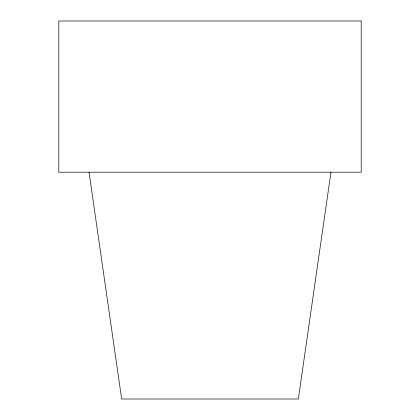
<?xml version="1.0" encoding="UTF-8"?>
<svg xmlns="http://www.w3.org/2000/svg" width="420" height="420" viewBox="0 0 420 420"><rect width="100%" height="100%" fill="white"/><g stroke="black" fill="none" stroke-linecap="round" stroke-linejoin="round"><path stroke-width="0.63" d="M330.96 172.2L298.347 399L121.653 399L89.04 172.2M361.2 21L58.8 21L58.8 172.2L361.2 172.2L361.2 21"/></g></svg>
